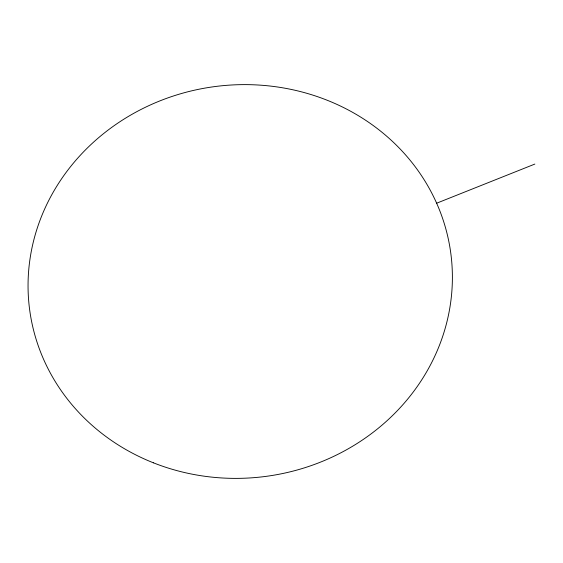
<?xml version="1.0" encoding="UTF-8"?>
<svg xmlns="http://www.w3.org/2000/svg" width="563" height="563" viewBox="0 0 563 563"><rect width="100%" height="100%" fill="white"/><g stroke="black" fill="none" stroke-linecap="round" stroke-linejoin="round"><path stroke-width="0.84" d="M436.642 203.215L534.85 164.072M153.425 462.821A212.462 196.571 -7.9 0 0 451.287 257.284A212.462 196.571 -7.9 0 0 115.95 124.402A212.462 196.571 -7.9 0 0 153.425 462.821"/></g></svg>
